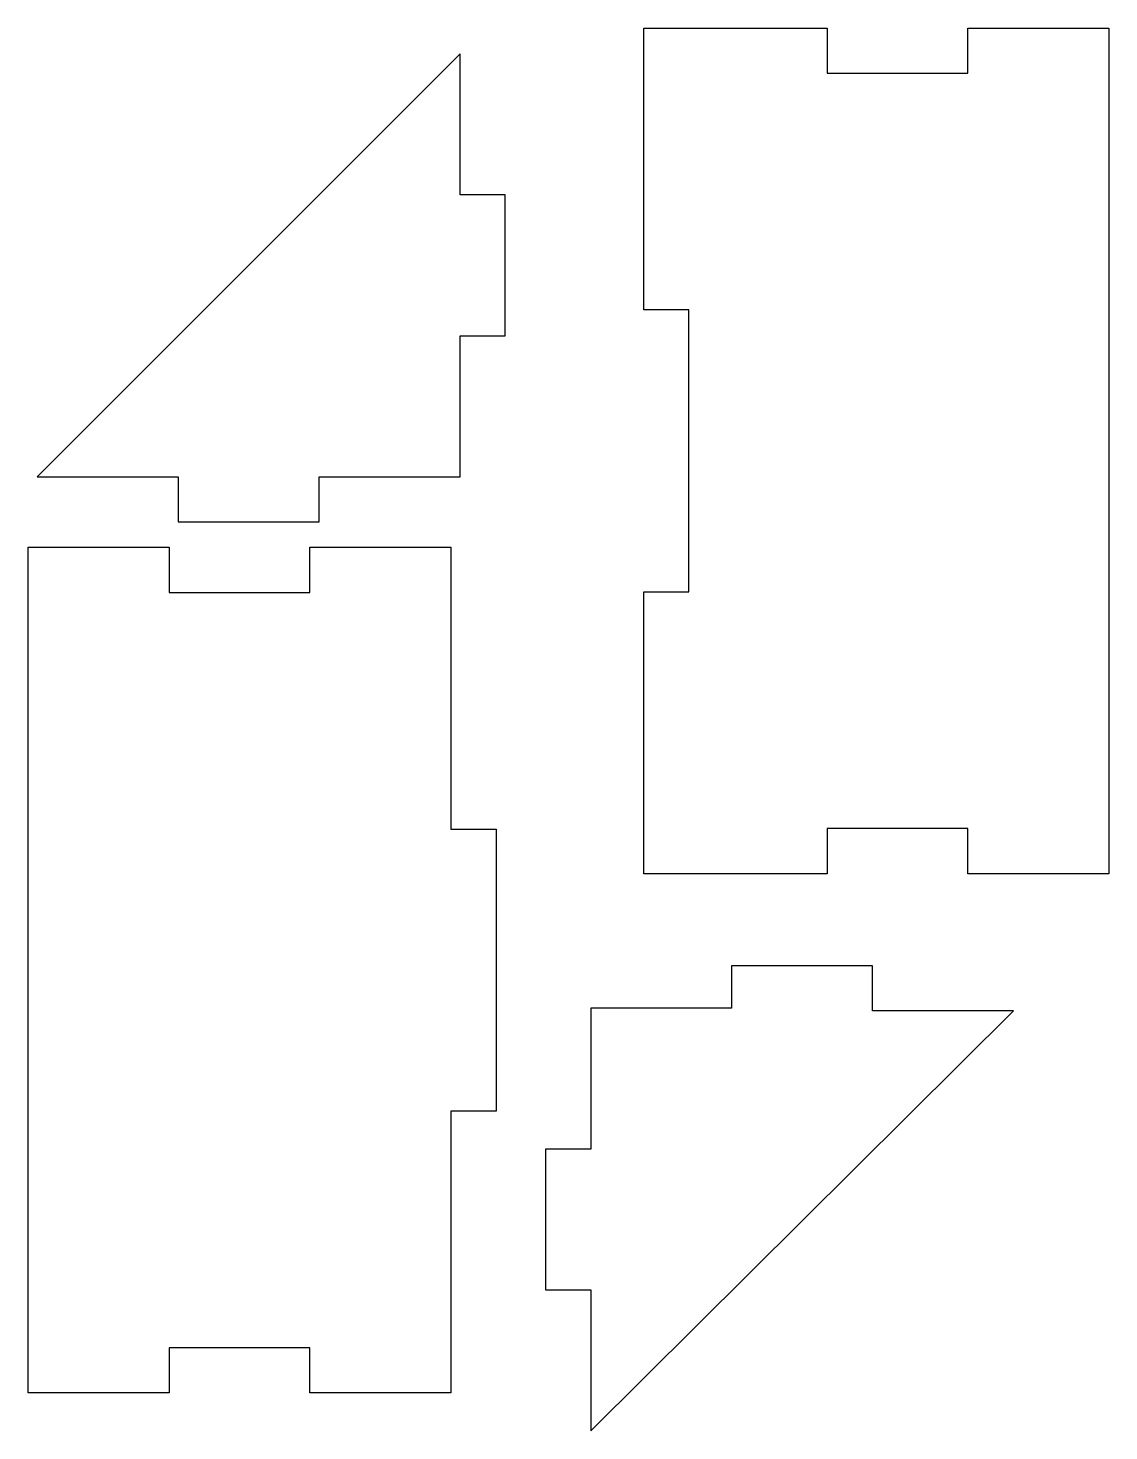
# Model space of a CAD drawing. Header units: millimetres. Extents: x -330.7 to -254, y -157.7 to -58.2.
import ezdxf

# ---------------------------------------------------------------- set-up
doc = ezdxf.new("R2010")
doc.units = ezdxf.units.MM
doc.layers.add('CUT', color=1, linetype='Continuous')

msp = doc.modelspace()

# ---------------------------------------------------------------- linework, layer by layer
at = {"layer": 'CUT'}
for points in [[(-286.975, -118.162), (-286.975, -98.162), (-283.775, -98.162), (-283.775, -78.162), (-286.975, -78.162), (-286.975, -58.162), (-273.975, -58.162), (-273.975, -61.362), (-263.975, -61.362), (-263.975, -58.162), (-253.975, -58.162), (-253.975, -118.162), (-263.975, -118.162), (-263.975, -114.962), (-273.975, -114.962), (-273.975, -118.162)], [(-330, -90), (-320, -90), (-320, -93.2), (-310, -93.2), (-310, -90), (-300, -90), (-300, -80), (-296.8, -80), (-296.8, -70), (-300, -70), (-300, -60)], [(-300.654, -95), (-300.654, -115), (-297.454, -115), (-297.454, -135), (-300.654, -135), (-300.654, -155), (-310.654, -155), (-310.654, -151.8), (-320.654, -151.8), (-320.654, -155), (-330.654, -155), (-330.654, -95), (-320.654, -95), (-320.654, -98.2), (-310.654, -98.2), (-310.654, -95)], [(-260.74, -127.898), (-270.74, -127.898), (-270.74, -124.698), (-280.74, -124.698), (-280.74, -127.698), (-290.74, -127.698), (-290.74, -137.698), (-293.94, -137.698), (-293.94, -147.698), (-290.74, -147.698), (-290.74, -157.698)]]:
    msp.add_lwpolyline(points, close=True, dxfattribs=at)

doc.saveas('drawing.dxf')
